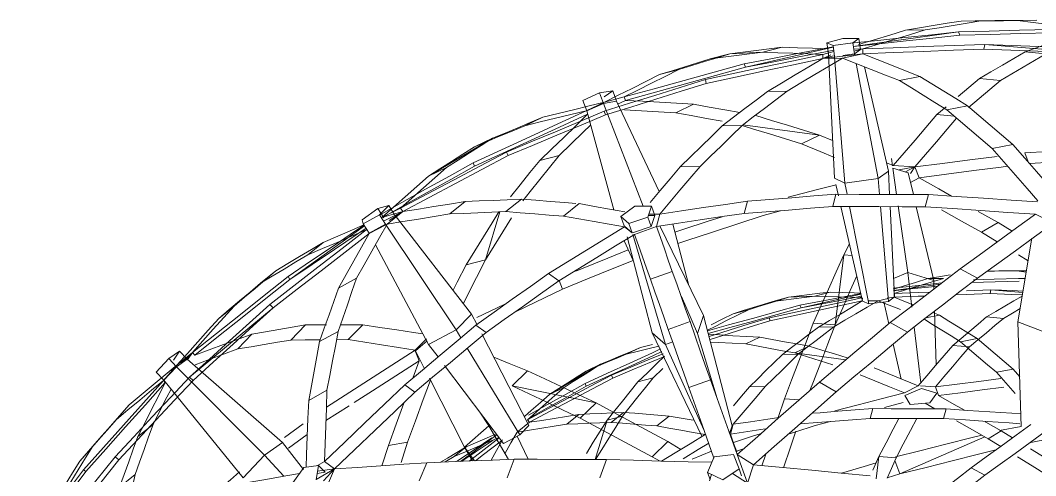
# Model space of a CAD drawing. Header units: inches. Extents: x -1427 to 2274, y -2183 to 260.
# Drawn here: x 787.28 to 794.35, y -425.62 to -422.45 of the extents above; entities that cross this region are included whole.
import ezdxf

# ---------------------------------------------------------------- set-up
doc = ezdxf.new("R2010")
doc.units = ezdxf.units.IN
doc.header["$MEASUREMENT"] = 0
doc.layers.add('G-IMPT', color=8, linetype='Continuous', lineweight=9)

# ---------------------------------------------------------------- blocks, each defined once
blk = doc.blocks.new('Family - ___-2596914-_A1004 - Light Fixture Schedule')
at = {"layer": 'G-IMPT'}
for p, q in [((-14.2573, -422.4496), (-14.1212, -422.4477)), ((-14.9005, -422.5151), (-15.0366, -422.5171)), ((-14.511, -422.4508), (-14.6489, -422.4527)), ((-15.5839, -422.6042), (-15.4729, -422.5736)), ((-15.3612, -422.5745), (-15.4729, -422.5736)), ((-15.4031, -422.6056), (-15.3612, -422.5745)), ((-14.6665, -422.5288), (-15.3997, -422.6303)), ((-15.3612, -422.5745), (-15.3507, -422.651)), ((-14.6665, -422.5288), (-14.6583, -422.5514)), ((-15.5391, -422.6357), (-16.1507, -422.7743)), ((-16.0301, -422.6702), (-15.8943, -422.6351)), ((-15.5733, -422.6808), (-15.5839, -422.6042)), ((-15.5407, -422.624), (-15.5839, -422.6042)), ((-15.5407, -422.624), (-15.4031, -422.6056)), ((-15.5302, -422.7005), (-15.5407, -422.624)), ((-15.3926, -422.6821), (-15.4031, -422.6056)), ((-15.3334, -422.6475), (-15.3972, -422.6484)), ((-15.3953, -422.6621), (-15.3334, -422.6475)), ((-15.3926, -422.6821), (-15.3507, -422.651)), ((-15.3337, -422.6809), (-15.3334, -422.6475)), ((-14.4916, -422.6483), (-14.4853, -422.6151)), ((-13.7396, -422.6791), (-14.4853, -422.6151)), ((-16.3969, -422.717), (-16.2599, -422.6809)), ((-16.0301, -422.6702), (-16.2599, -422.6809)), ((-15.3337, -422.6809), (-15.6126, -422.7136)), ((-15.6119, -422.6849), (-15.6126, -422.7136)), ((-15.6126, -422.7136), (-15.5558, -422.6878)), ((-15.6126, -422.7136), (-15.538, -422.6959)), ((-15.6126, -422.7136), (-15.4748, -422.7116)), ((-15.6119, -422.6849), (-15.535, -422.6655)), ((-15.5308, -423.5475), (-15.5733, -422.6808)), ((-15.4582, -423.5807), (-15.5299, -422.7039)), ((-15.4748, -422.7116), (-15.3337, -422.6809)), ((-15.4729, -422.6929), (-15.3926, -422.6821)), ((-14.2026, -422.667), (-14.0593, -422.6818)), ((-16.7478, -422.826), (-16.6133, -422.7903)), ((-16.1604, -422.7511), (-16.1507, -422.7743)), ((-15.3798, -422.749), (-15.2265, -423.5497)), ((-15.323, -422.7713), (-15.1559, -423.4974)), ((-16.429, -422.8604), (-16.4234, -422.8873)), ((-15.0776, -422.8677), (-14.9359, -422.8387)), ((-14.5212, -422.8537), (-14.3742, -422.8678)), ((-17.0737, -422.9379), (-17.1655, -422.9537)), ((-17.0737, -422.9379), (-17.1337, -422.9799)), ((-17.0471, -423.011), (-17.0737, -422.9379)), ((-15.9963, -422.9428), (-15.8613, -422.9408)), ((-17.1655, -422.9537), (-17.2823, -423.0055)), ((-17.2823, -423.0055), (-17.2558, -423.0786)), ((-17.139, -423.0268), (-17.1655, -422.9537)), ((-17.139, -423.0268), (-17.0471, -423.011)), ((-17.132, -423.0179), (-16.9952, -422.9816)), ((-16.7503, -423.6402), (-17.0471, -423.011)), ((-16.9853, -423.0052), (-17.0415, -423.0318)), ((-16.9952, -422.9816), (-16.9853, -423.0052)), ((-17.2587, -423.0777), (-17.132, -423.0179)), ((-17.139, -423.0268), (-17.2558, -423.0786)), ((-17.2558, -423.0786), (-17.0658, -423.7673)), ((-16.8621, -423.7417), (-17.139, -423.0268)), ((-17.1246, -423.1071), (-17.1331, -423.0809)), ((-16.5115, -423.0319), (-16.6362, -423.0909)), ((-14.8182, -423.1047), (-14.7529, -423.0495)), ((-14.7493, -423.0723), (-14.6039, -423.0438)), ((-17.6859, -423.1817), (-17.5611, -423.1228)), ((-14.8182, -423.1047), (-14.6984, -423.1155)), ((-16.3123, -423.1829), (-16.1745, -423.1809)), ((-16.1677, -423.1756), (-15.636, -423.2476)), ((-18.3567, -423.5332), (-17.9103, -423.2691)), ((-18.0372, -423.3293), (-17.9103, -423.2691)), ((-15.7599, -423.3078), (-15.636, -423.2476)), ((-15.636, -423.2476), (-15.5436, -423.2855)), ((-17.8028, -423.3903), (-17.8139, -423.3655)), ((-14.4332, -423.3403), (-14.2889, -423.3132)), ((-17.5829, -423.4242), (-17.4483, -423.3884)), ((-15.1268, -423.4612), (-15.1335, -423.4096)), ((-14.2067, -423.3708), (-14.1825, -423.4343)), ((-18.3567, -423.5332), (-18.2313, -423.473)), ((-18.0361, -423.4629), (-18.0461, -423.4395)), ((-16.6042, -423.4681), (-16.4666, -423.466)), ((-15.2265, -423.5497), (-15.1559, -423.4974)), ((-15.1694, -423.4391), (-15.1217, -423.4586)), ((-15.148, -423.6606), (-15.1559, -423.4974)), ((-15.0987, -423.6608), (-15.1246, -423.4778)), ((-15.1246, -423.4778), (-15.017, -423.5098)), ((-15.1217, -423.4586), (-14.9712, -423.4691)), ((-15.0809, -423.49), (-14.9712, -423.4691)), ((-15.0364, -423.5032), (-14.9712, -423.4691)), ((-14.9712, -423.4691), (-15.0007, -423.5144)), ((-14.9712, -423.4691), (-14.9425, -423.5447)), ((-15.4582, -423.5807), (-15.5308, -423.5475)), ((-15.4582, -423.5807), (-15.2265, -423.5497)), ((-15.2173, -423.6603), (-15.2265, -423.5497)), ((-14.9813, -423.6612), (-15.017, -423.5098)), ((-15.0012, -423.5768), (-14.9425, -423.5447)), ((-15.5028, -423.6704), (-15.5208, -423.5912)), ((-15.4427, -423.6595), (-15.4582, -423.5807)), ((-18.2076, -423.796), (-18.1019, -423.7103)), ((-17.8184, -423.7799), (-17.7105, -423.6925)), ((-16.16, -423.7923), (-16.1372, -423.7066)), ((-15.5434, -423.7451), (-15.5206, -423.6593)), ((-14.8769, -423.6615), (-14.8993, -423.7456)), ((-18.7086, -423.7588), (-18.8185, -423.8367)), ((-18.634, -423.7379), (-18.7086, -423.7588)), ((-18.667, -423.824), (-18.7086, -423.7588)), ((-18.634, -423.7379), (-18.6979, -423.8029)), ((-18.6822, -423.82), (-18.5529, -423.757)), ((-18.536, -423.7793), (-18.6822, -423.82)), ((-18.6699, -423.8467), (-18.536, -423.7793)), ((-18.644, -423.8668), (-18.536, -423.7793)), ((-18.5925, -423.8031), (-18.634, -423.7379)), ((-18.6302, -423.8411), (-18.536, -423.7793)), ((-18.536, -423.7793), (-18.5529, -423.757)), ((-17.8601, -423.7816), (-17.9606, -424.115)), ((-17.4161, -423.8118), (-17.3083, -423.7245)), ((-16.9208, -423.7409), (-17.0177, -423.8148)), ((-16.8052, -423.7425), (-16.9208, -423.7409)), ((-16.8307, -423.8175), (-16.8052, -423.7425)), ((-16.7813, -423.8076), (-16.8052, -423.7425)), ((-15.9071, -423.7755), (-16.0274, -423.8066)), ((-15.3358, -424.4034), (-15.4857, -423.7451)), ((-15.2927, -424.4231), (-15.4258, -423.7452)), ((-15.1551, -424.4048), (-15.2102, -423.7454)), ((-15.1132, -424.3736), (-15.1438, -423.7454)), ((-15.0214, -424.2049), (-15.0873, -423.7404)), ((-14.8401, -424.2588), (-14.9613, -423.7456)), ((-14.5297, -423.778), (-14.3921, -423.8557)), ((-18.8185, -423.8367), (-18.8119, -423.864)), ((-18.6979, -423.8029), (-18.8119, -423.864)), ((-18.6563, -423.8681), (-18.6979, -423.8029)), ((-18.0564, -424.4936), (-18.5899, -423.8064)), ((-16.962, -423.8621), (-17.0177, -423.8148)), ((-17.0177, -423.8148), (-16.9937, -423.8798)), ((-16.8307, -423.8175), (-16.962, -423.8621)), ((-16.8068, -423.8825), (-16.8307, -423.8175)), ((-16.7813, -423.8076), (-16.8271, -423.8069)), ((-16.8242, -423.7983), (-16.7471, -423.7971)), ((-16.8068, -423.8825), (-16.7813, -423.8076)), ((-16.7699, -423.8831), (-16.7471, -423.7971)), ((-14.3921, -423.8557), (-14.5072, -423.9234)), ((-14.3921, -423.8557), (-14.294, -423.9159)), ((-14.1319, -423.7983), (-14.0113, -423.8584)), ((-18.8031, -423.8778), (-19.3228, -424.2534)), ((-18.8119, -423.864), (-18.7703, -423.9291)), ((-18.7709, -423.9334), (-18.6537, -423.8719)), ((-18.6563, -423.8681), (-18.7703, -423.9291)), ((-18.1639, -424.603), (-18.6563, -423.8681)), ((-16.9932, -423.8867), (-16.9381, -423.9267)), ((-16.9381, -423.9272), (-16.993, -423.8804)), ((-16.9381, -423.9272), (-16.962, -423.8621)), ((-16.9376, -423.927), (-16.8068, -423.8825)), ((-16.922, -423.9384), (-16.7699, -423.8831)), ((-16.7462, -423.8796), (-16.442, -424.503)), ((-16.5438, -424.2943), (-16.6566, -423.8662)), ((-14.3976, -423.9911), (-14.5072, -423.9234)), ((-19.1968, -424.0808), (-19.0901, -423.9945)), ((-16.9299, -424.125), (-16.9947, -423.9828)), ((-16.974, -423.9554), (-16.7997, -424.6246)), ((-16.706, -424.7043), (-16.9342, -423.9401)), ((-14.1573, -423.9646), (-14.2541, -424.5478)), ((-18.7261, -424.012), (-18.3559, -424.7058)), ((-15.4666, -424.0809), (-15.4267, -424.0042)), ((-18.0953, -424.1494), (-17.9606, -424.115)), ((-15.4666, -424.0809), (-15.5256, -424.5682)), ((-15.4666, -424.0809), (-15.4083, -424.085)), ((-14.1836, -424.1234), (-14.2508, -424.0818)), ((-19.5267, -424.2787), (-19.4185, -424.1912)), ((-17.4503, -424.2616), (-17.5213, -424.2101)), ((-16.8117, -424.251), (-16.6601, -424.1959)), ((-15.1194, -424.2463), (-15.0214, -424.2049)), ((-14.9928, -424.4461), (-15.0214, -424.2049)), ((-14.8401, -424.2588), (-15.0214, -424.2049)), ((-14.656, -424.1785), (-14.5362, -424.2431)), ((-14.2625, -424.1927), (-14.195, -424.1918)), ((-14.1965, -424.2012), (-14.2625, -424.1927)), ((-19.3336, -424.2315), (-19.3228, -424.2534)), ((-18.9839, -424.3126), (-18.8574, -424.2442)), ((-17.4463, -424.2591), (-17.4235, -424.3191)), ((-14.7935, -424.2841), (-15.1193, -424.3292)), ((-14.7725, -424.2447), (-14.8804, -424.2462)), ((-14.8385, -424.3186), (-14.8401, -424.2588)), ((-15.3467, -424.3557), (-15.7637, -424.4502)), ((-15.6681, -424.3676), (-15.5605, -424.3398)), ((-15.116, -424.3761), (-15.1158, -424.3496)), ((-14.4433, -424.3239), (-14.6114, -424.3304)), ((-14.4483, -424.3503), (-14.4433, -424.3239)), ((-14.2201, -424.3431), (-14.4433, -424.3239)), ((-19.4383, -424.4492), (-19.4622, -424.4271)), ((-18.0193, -424.5173), (-17.8301, -424.4264)), ((-16.4849, -424.6291), (-16.5963, -424.3708)), ((-15.9589, -424.4047), (-15.8503, -424.3761)), ((-15.6681, -424.3676), (-15.8503, -424.3761)), ((-15.3365, -424.3793), (-15.3371, -424.402)), ((-15.3358, -424.4034), (-15.2927, -424.4231)), ((-15.2986, -424.4015), (-15.2278, -424.4005)), ((-15.1551, -424.4048), (-15.2927, -424.4231)), ((-15.2278, -424.4005), (-15.1567, -424.385)), ((-15.1537, -424.5614), (-15.188, -424.4092)), ((-15.116, -424.3761), (-15.1636, -424.3817)), ((-15.1132, -424.3736), (-15.1551, -424.4048)), ((-19.4383, -424.4492), (-20.021, -424.933)), ((-19.8171, -424.5237), (-19.7103, -424.4375)), ((-18.0564, -424.4936), (-18.1639, -424.603)), ((-18.0176, -424.5689), (-18.0564, -424.4936)), ((-16.2371, -424.4912), (-16.1305, -424.4629)), ((-15.7714, -424.4318), (-15.7637, -424.4502)), ((-14.8006, -424.5012), (-14.8465, -424.483)), ((-14.8236, -424.8477), (-14.8341, -424.4734)), ((-18.9154, -424.6713), (-18.8134, -424.5677)), ((-16.6884, -424.6008), (-16.5365, -424.5456)), ((-16.4849, -424.6291), (-16.442, -424.503)), ((-16.2423, -425.2709), (-16.442, -424.503)), ((-15.9843, -424.5184), (-15.9799, -424.5397)), ((-15.679, -424.5575), (-15.5256, -424.5682)), ((-15.1425, -424.552), (-15.0228, -424.6193)), ((-14.8951, -424.5206), (-14.8006, -424.5012)), ((-14.4718, -424.5131), (-14.3553, -424.5243)), ((-14.2541, -424.5478), (-14.0544, -424.6234)), ((-14.2307, -425.2758), (-14.2541, -424.5478)), ((-19.6851, -424.7362), (-19.5861, -424.6329)), ((-19.3142, -424.6741), (-19.2119, -424.569)), ((-19.1147, -424.6851), (-18.9857, -424.6139)), ((-18.3559, -424.7058), (-18.1639, -424.603)), ((-18.1307, -424.6578), (-18.1639, -424.603)), ((-17.9562, -424.6224), (-18.0273, -424.5708)), ((-17.6573, -425.2691), (-17.986, -424.6304)), ((-16.7997, -424.6246), (-16.706, -424.7043)), ((-16.4548, -425.3432), (-16.7997, -424.6246)), ((-16.3481, -425.0807), (-16.4849, -424.6291)), ((-15.6413, -424.5837), (-15.5343, -424.5821)), ((-14.9304, -424.9723), (-14.9765, -424.5835)), ((-18.9154, -424.6713), (-18.9967, -424.6718)), ((-18.4506, -424.7445), (-18.3701, -424.666)), ((-18.3654, -424.6793), (-18.447, -424.7494)), ((-18.2906, -424.7922), (-18.3559, -424.7058)), ((-16.8819, -424.7264), (-16.7969, -424.7056)), ((-16.6572, -424.6877), (-16.706, -424.7043)), ((-16.4398, -425.2996), (-16.706, -424.7043)), ((-16.0498, -424.6544), (-16.1486, -424.7012)), ((-15.0666, -424.9476), (-15.1219, -424.7022)), ((-14.6527, -424.6864), (-14.5374, -424.6638)), ((-20.0903, -424.7516), (-20.1646, -424.8034)), ((-20.0903, -424.7516), (-20.1329, -424.8132)), ((-20.1073, -424.8478), (-19.9992, -424.7604)), ((-20.0365, -424.8082), (-20.0903, -424.7516)), ((-20.0804, -424.8384), (-19.9992, -424.7604)), ((-20.05, -424.8165), (-19.9992, -424.7604)), ((-19.9992, -424.7604), (-20.0336, -424.8118)), ((-19.9992, -424.7604), (-19.9835, -424.7789)), ((-18.422, -424.8201), (-18.4487, -424.7494)), ((-18.447, -424.7494), (-18.3837, -424.8742)), ((-17.7211, -425.334), (-18.0869, -424.7301)), ((-16.9809, -424.7732), (-16.8819, -424.7264)), ((-15.8918, -424.7741), (-15.7826, -424.7725)), ((-15.7069, -424.7165), (-15.8071, -424.7643)), ((-15.8071, -424.7643), (-15.4516, -424.8124)), ((-14.7073, -424.7121), (-14.5917, -424.7225)), ((-20.1646, -424.8034), (-20.2531, -424.8969)), ((-20.2018, -424.955), (-20.1073, -424.8478)), ((-20.1108, -424.8599), (-20.1646, -424.8034)), ((-20.1108, -424.8599), (-20.0365, -424.8082)), ((-19.3732, -425.3886), (-20.0365, -424.8082)), ((-18.4649, -424.9387), (-18.422, -424.8201)), ((-17.8351, -425.3951), (-18.2464, -424.8507)), ((-17.5127, -425.0518), (-17.1588, -424.8425)), ((-17.2594, -424.8902), (-17.1588, -424.8425)), ((-20.2531, -424.8969), (-20.1993, -424.9535)), ((-20.1108, -424.8599), (-20.1993, -424.9535)), ((-19.4983, -425.4757), (-20.1108, -424.8599)), ((-17.6671, -424.8875), (-17.7748, -424.9929)), ((-17.0736, -424.9386), (-17.0823, -424.9188)), ((-16.7259, -424.873), (-16.7925, -424.937)), ((-14.402, -424.8989), (-14.2876, -424.8774)), ((-14.2418, -424.9295), (-14.2876, -424.8774)), ((-20.2018, -424.955), (-20.1816, -424.9356)), ((-20.1893, -424.97), (-20.2018, -424.955)), ((-20.1993, -424.9535), (-19.6474, -425.6332)), ((-19.9956, -424.955), (-20.021, -424.933)), ((-18.4527, -425.0375), (-18.5224, -424.987)), ((-18.3504, -424.9397), (-18.1071, -425.4193)), ((-17.2585, -424.9961), (-17.2664, -424.9776)), ((-16.8992, -424.9654), (-16.7925, -424.937)), ((-16.3948, -424.9507), (-16.5436, -425.0048)), ((-15.5197, -425.035), (-15.6355, -424.9674)), ((-19.0636, -425.0243), (-19.1908, -425.0958)), ((-17.1906, -425.1113), (-17.7748, -424.9929)), ((-17.5127, -425.0518), (-17.4133, -425.0041)), ((-16.1233, -425.0002), (-16.0142, -424.9986)), ((-15.0446, -425.0422), (-14.9479, -424.9927)), ((-15.0411, -425.0606), (-14.9257, -425.0119)), ((-15.0047, -425.1228), (-15.0411, -425.0606)), ((-14.933, -424.9937), (-14.8286, -425.001)), ((-14.9257, -425.0119), (-14.8181, -425.0439)), ((-14.8669, -425.1124), (-14.8181, -425.0439)), ((-14.8286, -425.001), (-14.8058, -425.0609)), ((-20.7842, -425.5176), (-20.4401, -425.1249)), ((-20.531, -425.2289), (-20.4401, -425.1249)), ((-18.9089, -425.1315), (-19.0712, -425.2353)), ((-17.1906, -425.1113), (-17.3003, -425.2181)), ((-15.9236, -425.2146), (-15.8795, -425.0841)), ((-15.8795, -425.0841), (-15.7716, -425.0916)), ((-15.0517, -425.1099), (-15.1829, -425.1438)), ((-15.0047, -425.1228), (-14.8669, -425.1124)), ((-14.8312, -425.1533), (-14.8997, -425.1149)), ((-17.936, -425.2723), (-17.9999, -425.177)), ((-17.3945, -425.2602), (-17.3107, -425.1923)), ((-17.114, -425.2323), (-17.0057, -425.2038)), ((-17.0859, -425.2475), (-17.0004, -425.1782)), ((-16.7669, -425.2727), (-16.6815, -425.2035)), ((-15.2822, -425.2198), (-15.2642, -425.1518)), ((-14.7538, -425.1536), (-14.7715, -425.2203)), ((-20.3803, -425.3468), (-20.2742, -425.2613)), ((-19.3592, -425.3533), (-19.2293, -425.2574)), ((-18.1071, -425.4193), (-17.936, -425.2723)), ((-17.8011, -425.5054), (-17.936, -425.2723)), ((-17.7397, -425.3157), (-17.6548, -425.2469)), ((-17.7211, -425.334), (-17.6573, -425.2691)), ((-17.6548, -425.2469), (-17.6682, -425.2293)), ((-17.114, -425.2323), (-17.1967, -425.5064)), ((-16.2423, -425.2709), (-16.2606, -425.3245)), ((-16.2546, -425.3292), (-16.2366, -425.2611)), ((-15.5592, -425.241), (-15.666, -425.2686)), ((-14.3823, -425.3047), (-14.2307, -425.2753)), ((-19.201, -425.3316), (-19.3307, -425.4279)), ((-17.8805, -425.3351), (-18.135, -425.5191)), ((-17.8351, -425.3951), (-17.7211, -425.334)), ((-17.6625, -425.5042), (-17.7401, -425.3442)), ((-14.3695, -425.3075), (-14.4607, -425.3612)), ((-14.3695, -425.3075), (-14.2916, -425.3553)), ((-20.7842, -425.5176), (-20.6928, -425.4122)), ((-19.3732, -425.3886), (-19.4983, -425.4757)), ((-19.2259, -425.5748), (-19.3732, -425.3886)), ((-18.6808, -425.5492), (-18.6348, -425.4078)), ((-18.6348, -425.4078), (-18.5019, -425.3848)), ((-18.5019, -425.3848), (-18.5475, -425.5268)), ((-16.7996, -425.4863), (-16.6915, -425.3811)), ((-16.6915, -425.3811), (-16.6002, -425.4353)), ((-14.4849, -425.3476), (-15.0756, -425.6069)), ((-14.3738, -425.4149), (-14.4607, -425.3612)), ((-14.034, -425.3629), (-14.1649, -425.3885)), ((-20.5119, -425.5079), (-20.5374, -425.4864)), ((-19.6474, -425.6332), (-19.4983, -425.4757)), ((-19.364, -425.6232), (-19.4983, -425.4757)), ((-18.2411, -425.5234), (-18.1788, -425.486)), ((-18.1788, -425.486), (-18.0941, -425.4176)), ((-18.0495, -425.5156), (-18.1071, -425.4193)), ((-18.0362, -425.515), (-18.1071, -425.4193)), ((-16.7495, -425.5162), (-16.7996, -425.4863)), ((-16.5222, -425.5041), (-16.3872, -425.4489)), ((-16.2327, -425.4721), (-16.3677, -425.4884)), ((-16.1953, -425.5708), (-16.2327, -425.4721)), ((-16.1637, -425.4319), (-16.2129, -425.448)), ((-16.137, -425.6698), (-16.208, -425.4708)), ((-16.0947, -425.5436), (-16.208, -425.4708)), ((-16.0365, -425.549), (-16.0091, -425.4679)), ((-15.2634, -425.5805), (-15.2213, -425.486)), ((-15.2213, -425.486), (-15.2401, -425.6412)), ((-15.2213, -425.486), (-15.1016, -425.4946)), ((-19.1226, -425.5472), (-19.2237, -425.561)), ((-19.1226, -425.5472), (-19.1385, -425.6471)), ((-19.1286, -425.548), (-19.0814, -425.5202)), ((-19.0766, -425.595), (-19.1226, -425.5472)), ((-19.0102, -425.5717), (-19.0814, -425.5202)), ((-18.4207, -425.6554), (-18.3692, -425.5286)), ((-17.8099, -425.6327), (-17.7601, -425.5038)), ((-17.1653, -425.6335), (-17.1187, -425.5068)), ((-16.3677, -425.4884), (-16.4138, -425.5972)), ((-16.137, -425.6698), (-16.0947, -425.5436)), ((-15.1102, -425.5141), (-15.0756, -425.6069)), ((-20.7587, -425.5785), (-20.7422, -425.5886)), ((-20.5074, -425.6987), (-20.3992, -425.6115)), ((-19.2237, -425.561), (-19.3022, -425.6694)), ((-19.1385, -425.6463), (-19.0102, -425.5717)), ((-19.0766, -425.595), (-19.1314, -425.6024)), ((-19.0102, -425.5717), (-19.1288, -425.5864)), ((-19.0867, -425.6536), (-19.0102, -425.5717)), ((-19.0676, -425.701), (-19.0102, -425.5717)), ((-16.3072, -425.6482), (-16.4138, -425.5972)), ((-16.4138, -425.5972), (-16.3956, -425.645)), ((-16.4014, -425.6552), (-16.3869, -425.61)), ((-16.1953, -425.5708), (-16.3072, -425.6482)), ((-16.137, -425.6698), (-16.2413, -425.6026)), ((-16.1771, -425.6186), (-16.1953, -425.5708)), ((-16.1771, -425.6186), (-16.1952, -425.5708)), ((-15.0756, -425.6069), (-15.163, -425.6338)), ((-14.5801, -425.6892), (-14.4837, -425.6146)), ((-14.5786, -425.5635), (-14.4837, -425.6146))]:
    blk.add_line(p, q, dxfattribs=at)
at = {"layer": 'G-IMPT', "flags": 128}
for points in [[(-14.511, -422.4508), (-14.4136, -422.45), (-14.3161, -422.4493), (-14.2186, -422.4485), (-14.1212, -422.4477)], [(-15.0366, -422.5171), (-15.1453, -422.5502), (-15.254, -422.5833), (-15.3627, -422.6164)], [(-15.3334, -422.6475), (-15.2252, -422.6144), (-15.117, -422.5813), (-15.0087, -422.5482), (-14.9005, -422.5151)], [(-14.6489, -422.4527), (-14.7458, -422.4688), (-14.8428, -422.4849), (-14.9397, -422.501), (-15.0366, -422.5171)], [(-14.9005, -422.5151), (-14.8031, -422.4991), (-14.7058, -422.483), (-14.6084, -422.4669), (-14.511, -422.4508)], [(-14.6665, -422.5288), (-14.4542, -422.5231), (-14.242, -422.5174), (-14.0297, -422.5117), (-13.8174, -422.506)], [(-14.2573, -422.4496), (-14.3552, -422.4504), (-14.4531, -422.4512), (-14.551, -422.452), (-14.6489, -422.4527)], [(-13.8174, -422.506), (-13.9274, -422.4919), (-14.0373, -422.4778), (-14.1473, -422.4637), (-14.2573, -422.4496)], [(-15.4165, -422.6079), (-15.229, -422.5881), (-15.0415, -422.5684), (-14.854, -422.5486), (-14.6665, -422.5288)], [(-14.6583, -422.5514), (-14.8455, -422.5714), (-15.0327, -422.5914), (-15.2198, -422.6113), (-15.3997, -422.6305)], [(-13.8151, -422.5291), (-14.0259, -422.5346), (-14.2367, -422.5402), (-14.4475, -422.5458), (-14.6583, -422.5514)], [(-14.2026, -422.667), (-14.1057, -422.6325), (-14.0088, -422.598), (-13.912, -422.5635), (-13.8151, -422.5291)], [(-15.8943, -422.6351), (-15.9857, -422.6466), (-16.0771, -422.658), (-16.1685, -422.6694), (-16.2599, -422.6809)], [(-16.1604, -422.7511), (-15.9744, -422.7153), (-15.7885, -422.6795), (-15.6025, -422.6437), (-15.5397, -422.6316)], [(-15.5363, -422.6562), (-15.5929, -422.6671), (-15.7788, -422.7028), (-15.9648, -422.7386), (-16.1507, -422.7743)], [(-15.5771, -422.6459), (-15.6828, -422.6423), (-15.7886, -422.6387), (-15.8943, -422.6351)], [(-15.3337, -422.6809), (-15.1232, -422.6728), (-14.9127, -422.6646), (-14.7021, -422.6565), (-14.4916, -422.6483)], [(-14.4853, -422.6151), (-14.6973, -422.6232), (-14.9094, -422.6313), (-15.1214, -422.6394), (-15.3334, -422.6475)], [(-14.4916, -422.6483), (-14.3036, -422.656), (-14.1156, -422.6637), (-13.9276, -422.6714), (-13.7396, -422.6791)], [(-13.7321, -422.6449), (-13.9204, -422.6374), (-14.1087, -422.63), (-14.297, -422.6225), (-14.4853, -422.6151)], [(-16.7478, -422.826), (-16.6601, -422.7987), (-16.5724, -422.7715), (-16.4846, -422.7442), (-16.3969, -422.717)], [(-16.2599, -422.6809), (-16.3482, -422.7082), (-16.4366, -422.7356), (-16.5249, -422.763), (-16.6133, -422.7903)], [(-15.6119, -422.6849), (-15.8162, -422.7288), (-16.0204, -422.7726), (-16.2247, -422.8165), (-16.429, -422.8604)], [(-16.4234, -422.8873), (-16.2207, -422.8439), (-16.018, -422.8004), (-15.8153, -422.757), (-15.6126, -422.7136)], [(-16.3969, -422.717), (-16.3052, -422.7053), (-16.2135, -422.6936), (-16.1218, -422.6819), (-16.0301, -422.6702)], [(-16.0301, -422.6702), (-15.9256, -422.6739), (-15.821, -422.6775), (-15.7165, -422.6812), (-15.6119, -422.6849)], [(-15.6126, -422.7136), (-15.7085, -422.7709), (-15.8044, -422.8282), (-15.9003, -422.8855), (-15.9963, -422.9428)], [(-15.8613, -422.9408), (-15.7647, -422.8835), (-15.668, -422.8262), (-15.5714, -422.7689), (-15.4748, -422.7116)], [(-15.4748, -422.7116), (-15.3755, -422.7507), (-15.2762, -422.7897), (-15.1769, -422.8287), (-15.0776, -422.8677)], [(-14.9359, -422.8387), (-15.0354, -422.7993), (-15.1348, -422.7598), (-15.2343, -422.7204), (-15.3337, -422.6809)], [(-14.5212, -422.8537), (-14.4415, -422.807), (-14.3619, -422.7604), (-14.2822, -422.7137), (-14.2026, -422.667)], [(-14.0593, -422.6818), (-14.138, -422.7283), (-14.2167, -422.7748), (-14.2955, -422.8213), (-14.3742, -422.8678)], [(-16.9952, -422.9816), (-16.7865, -422.924), (-16.5778, -422.8663), (-16.3691, -422.8087), (-16.1604, -422.7511)], [(-16.6133, -422.7903), (-16.7088, -422.8381), (-16.8042, -422.886), (-16.8997, -422.9338), (-16.9952, -422.9816)], [(-16.1507, -422.7743), (-16.3593, -422.832), (-16.568, -422.8897), (-16.7767, -422.9475), (-16.9853, -423.0052)], [(-16.429, -422.8604), (-16.605, -422.9155), (-16.781, -422.9706), (-16.957, -423.0257), (-17.1331, -423.0809)], [(-17.132, -423.0179), (-17.0359, -422.9699), (-16.9399, -422.9219), (-16.8439, -422.874), (-16.7478, -422.826)], [(-15.0776, -422.8677), (-14.9956, -422.9189), (-14.9135, -422.97), (-14.8314, -423.0211), (-14.7493, -423.0723)], [(-14.6039, -423.0438), (-14.6869, -422.9925), (-14.7699, -422.9413), (-14.8529, -422.89), (-14.9359, -422.8387)], [(-14.6697, -422.9792), (-14.5954, -422.9165), (-14.5212, -422.8537)], [(-14.3742, -422.8678), (-14.4488, -422.9303), (-14.5233, -422.9928), (-14.5979, -423.0553)], [(-17.1246, -423.1071), (-16.9493, -423.0522), (-16.774, -422.9972), (-16.5987, -422.9422), (-16.4234, -422.8873)], [(-15.9963, -422.9428), (-16.0753, -423.0028), (-16.1543, -423.0628), (-16.2333, -423.1229), (-16.3123, -423.1829)], [(-16.1745, -423.1809), (-16.0962, -423.1208), (-16.0179, -423.0608), (-15.9396, -423.0008), (-15.8613, -422.9408)], [(-16.9853, -423.0052), (-16.8669, -423.0118), (-16.7484, -423.0185), (-16.6299, -423.0252), (-16.5115, -423.0319)], [(-18.0461, -423.4395), (-17.8492, -423.3491), (-17.6524, -423.2586), (-17.4556, -423.1682), (-17.2587, -423.0777)], [(-17.1331, -423.0809), (-17.3033, -423.152), (-17.4735, -423.2232), (-17.6437, -423.2943), (-17.8139, -423.3655)], [(-17.2587, -423.0777), (-17.3655, -423.1037), (-17.4723, -423.1297), (-17.5791, -423.1557), (-17.6859, -423.1817)], [(-17.5611, -423.1228), (-17.4538, -423.0965), (-17.3465, -423.0703), (-17.2392, -423.0441), (-17.132, -423.0179)], [(-16.6362, -423.0909), (-16.7551, -423.0845), (-16.8741, -423.078), (-16.993, -423.0716)], [(-16.5115, -423.0319), (-16.4034, -423.0515), (-16.2952, -423.0711), (-16.1902, -423.0901)], [(-14.7493, -423.0723), (-14.6703, -423.1393), (-14.5912, -423.2063), (-14.5122, -423.2733), (-14.4332, -423.3403)], [(-14.2889, -423.3132), (-14.3676, -423.2459), (-14.4464, -423.1785), (-14.5251, -423.1112), (-14.6039, -423.0438)], [(-17.2494, -423.1018), (-17.4455, -423.1918), (-17.6424, -423.2822), (-17.8392, -423.3725), (-18.0361, -423.4629)], [(-17.9103, -423.2691), (-17.823, -423.2325), (-17.7357, -423.1959), (-17.6484, -423.1594), (-17.5611, -423.1228)], [(-17.8028, -423.3903), (-17.6333, -423.3195), (-17.4637, -423.2487), (-17.2942, -423.1779), (-17.1246, -423.1071)], [(-17.5829, -423.4242), (-17.4993, -423.3435), (-17.4157, -423.2628), (-17.3322, -423.1821), (-17.2493, -423.1021)], [(-16.3131, -423.1506), (-16.4208, -423.1307), (-16.5285, -423.1108), (-16.6362, -423.0909)], [(-16.079, -423.1102), (-15.9682, -423.1446), (-15.8575, -423.1789), (-15.7467, -423.2133), (-15.636, -423.2476)], [(-15.1217, -423.4586), (-15.0458, -423.3701), (-14.97, -423.2817), (-14.8941, -423.1932), (-14.8182, -423.1047)], [(-14.6822, -423.1292), (-14.7472, -423.2056), (-14.8218, -423.2935), (-14.8965, -423.3813), (-14.9712, -423.4691)], [(-17.6859, -423.1817), (-17.7737, -423.2186), (-17.8616, -423.2555), (-17.9494, -423.2924), (-18.0372, -423.3293)], [(-17.2286, -423.1772), (-17.2802, -423.2268), (-17.3643, -423.3076), (-17.4483, -423.3884)], [(-16.3123, -423.1829), (-16.3853, -423.2542), (-16.4583, -423.3255), (-16.5312, -423.3968), (-16.6042, -423.4681)], [(-16.4666, -423.466), (-16.3936, -423.3947), (-16.3206, -423.3234), (-16.2476, -423.2521), (-16.1745, -423.1809)], [(-15.7599, -423.3078), (-15.8713, -423.2735), (-15.9827, -423.2391), (-16.094, -423.2048), (-16.1745, -423.18)], [(-18.2313, -423.473), (-18.1511, -423.422), (-18.0708, -423.3711), (-17.9906, -423.3201), (-17.9103, -423.2691)], [(-17.8139, -423.3655), (-17.9986, -423.4633), (-18.1834, -423.5612), (-18.3681, -423.6591), (-18.5529, -423.757)], [(-18.0372, -423.3293), (-18.1171, -423.3803), (-18.1969, -423.4312), (-18.2768, -423.4822), (-18.3567, -423.5332)], [(-15.5307, -423.4025), (-15.6309, -423.3611), (-15.7599, -423.3078)], [(-14.4332, -423.3403), (-14.3521, -423.4334), (-14.2711, -423.5264), (-14.1901, -423.6194), (-14.1149, -423.7057)], [(-14.0447, -423.5912), (-14.1244, -423.5005), (-14.2066, -423.4069), (-14.2889, -423.3132)], [(-14.2067, -423.3708), (-14.0457, -423.3607), (-13.8943, -423.3512)], [(-18.536, -423.7793), (-18.3527, -423.682), (-18.1694, -423.5848), (-17.9861, -423.4876), (-17.8028, -423.3903)], [(-17.7861, -423.6767), (-17.7184, -423.5925), (-17.6506, -423.5083), (-17.5829, -423.4242)], [(-17.4483, -423.3884), (-17.5156, -423.4725), (-17.5828, -423.5566), (-17.65, -423.6408), (-17.7004, -423.7038)], [(-14.9712, -423.4691), (-14.7801, -423.4445), (-14.5889, -423.42), (-14.3978, -423.3954)], [(-13.9027, -423.4281), (-14.0174, -423.435), (-14.1736, -423.4444)], [(-18.6979, -423.8035), (-18.5425, -423.7167), (-18.377, -423.6243), (-18.2115, -423.5319), (-18.0461, -423.4395)], [(-18.0361, -423.4629), (-18.2015, -423.5553), (-18.3669, -423.6477), (-18.5323, -423.7401), (-18.6686, -423.8162)], [(-18.5529, -423.757), (-18.4725, -423.686), (-18.3921, -423.615), (-18.3117, -423.544), (-18.2313, -423.473)], [(-16.6042, -423.4681), (-16.6744, -423.5508), (-16.7447, -423.6336), (-16.8149, -423.7164)], [(-16.7471, -423.7971), (-16.677, -423.7143), (-16.6069, -423.6316), (-16.5368, -423.5488), (-16.4666, -423.466)], [(-14.3255, -423.4639), (-14.3695, -423.4697), (-14.5605, -423.4947), (-14.7515, -423.5197), (-14.9425, -423.5447)], [(-18.3567, -423.5332), (-18.4381, -423.6049), (-18.5194, -423.6766), (-18.6008, -423.7483), (-18.6822, -423.82)], [(-14.9425, -423.5447), (-14.8049, -423.6224), (-14.717, -423.6721)], [(-15.8527, -423.6793), (-15.6497, -423.6265), (-15.5185, -423.5925)], [(-18.1019, -423.7103), (-18.2104, -423.7276), (-18.3189, -423.7448), (-18.4274, -423.762), (-18.536, -423.7793)], [(-17.7105, -423.6925), (-17.8084, -423.697), (-17.9062, -423.7014), (-18.0041, -423.7059), (-18.1019, -423.7103)], [(-17.3319, -423.7227), (-17.4089, -423.7165), (-17.5094, -423.7085), (-17.61, -423.7005), (-17.7105, -423.6925)], [(-16.1372, -423.7066), (-16.2897, -423.7292), (-16.4422, -423.7518), (-16.5947, -423.7745), (-16.7471, -423.7971)], [(-15.5206, -423.6593), (-15.6748, -423.6711), (-15.8289, -423.6829), (-15.9831, -423.6948), (-16.1372, -423.7066)], [(-14.8769, -423.6615), (-15.0378, -423.661), (-15.1988, -423.6604), (-15.3597, -423.6598), (-15.5206, -423.6593)], [(-14.1176, -423.7119), (-14.301, -423.6997), (-14.493, -423.687), (-14.685, -423.6743), (-14.8769, -423.6615)], [(-18.2076, -423.796), (-18.1103, -423.792), (-18.013, -423.7879), (-17.9157, -423.7839), (-17.8184, -423.7799)], [(-18.0953, -424.1494), (-18.035, -424.0523), (-17.9746, -423.9551), (-17.9142, -423.858), (-17.867, -423.7819)], [(-17.8184, -423.7799), (-17.7178, -423.7879), (-17.6173, -423.7959), (-17.5167, -423.8038), (-17.4161, -423.8118)], [(-16.9909, -423.7805), (-17.0967, -423.7619), (-17.2025, -423.7432), (-17.3083, -423.7245)], [(-16.16, -423.7923), (-16.0058, -423.7805), (-15.8517, -423.7687), (-15.6975, -423.7569), (-15.5434, -423.7451)], [(-15.5434, -423.7451), (-15.3824, -423.7452), (-15.2213, -423.7454), (-15.0603, -423.7455), (-14.8993, -423.7456)], [(-14.8993, -423.7456), (-14.7074, -423.7588), (-14.5156, -423.772), (-14.3237, -423.7852), (-14.1319, -423.7983)], [(-14.5072, -423.9234), (-14.6464, -423.8453), (-14.7855, -423.7672)], [(-18.644, -423.8668), (-18.5349, -423.8491), (-18.4258, -423.8314), (-18.3167, -423.8137), (-18.2076, -423.796)], [(-17.7781, -423.8224), (-17.8389, -423.9199), (-17.8998, -424.0174), (-17.9606, -424.115)], [(-17.4161, -423.8118), (-17.3103, -423.8305), (-17.2046, -423.8492), (-17.0989, -423.868), (-16.9932, -423.8867)], [(-16.7699, -423.8831), (-16.6174, -423.8604), (-16.4649, -423.8377), (-16.3124, -423.815), (-16.16, -423.7923)], [(-16.6416, -423.9232), (-16.5861, -423.9051), (-16.4093, -423.8474), (-16.3124, -423.8158)], [(-16.0274, -423.8066), (-16.2041, -423.8646), (-16.3808, -423.9226), (-16.5575, -423.9805), (-16.621, -424.0013)], [(-14.1319, -423.7983), (-14.2629, -423.8934), (-14.3939, -423.9884), (-14.5249, -424.0835), (-14.656, -424.1785)], [(-14.5362, -424.2431), (-14.4037, -424.1476), (-14.2711, -424.0521), (-14.1386, -423.9566), (-14.0061, -423.861)], [(-18.7904, -423.9074), (-18.9584, -424.0373), (-19.1263, -424.1673), (-19.2943, -424.2972), (-19.4622, -424.4271)], [(-19.3336, -424.2315), (-19.1772, -424.1259), (-19.0208, -424.0203), (-18.8644, -423.9147), (-18.8051, -423.8747)], [(-18.7916, -423.8957), (-18.854, -423.9377), (-19.0103, -424.0429), (-19.1665, -424.1482), (-19.3228, -424.2534)], [(-19.1968, -424.0808), (-19.0952, -424.0375), (-18.9936, -423.9941), (-18.892, -423.9508), (-18.7904, -423.9074)], [(-18.8061, -423.873), (-18.8861, -423.9073), (-18.9881, -423.9509), (-19.0901, -423.9945)], [(-18.8574, -424.2442), (-18.8041, -424.1498), (-18.7507, -424.0555), (-18.6974, -423.9611), (-18.644, -423.8668)], [(-16.9932, -423.8867), (-17.1252, -423.9675), (-17.2572, -424.0484), (-17.3893, -424.1292), (-17.5213, -424.2101)], [(-16.6601, -424.1959), (-16.6875, -424.1177), (-16.715, -424.0395), (-16.7424, -423.9613), (-16.7699, -423.8831)], [(-19.4383, -424.4492), (-19.2715, -424.3202), (-19.1046, -424.1913), (-18.9378, -424.0623), (-18.7709, -423.9334)], [(-19.0901, -423.9945), (-19.1722, -424.0437), (-19.2543, -424.0929), (-19.3364, -424.1421), (-19.4185, -424.1912)], [(-18.7709, -423.9334), (-18.8242, -424.0282), (-18.8774, -424.123), (-18.9306, -424.2178), (-18.9839, -424.3126)], [(-17.4503, -424.2616), (-17.3182, -424.1808), (-17.1861, -424.1), (-17.0541, -424.0192), (-16.922, -423.9384)], [(-16.922, -423.9384), (-16.8944, -424.0165), (-16.8668, -424.0947), (-16.8393, -424.1728), (-16.8117, -424.251)], [(-17.3319, -424.1954), (-17.2796, -424.1741), (-17.1074, -424.1036), (-16.966, -424.0458)], [(-19.5267, -424.2787), (-19.4442, -424.2292), (-19.3618, -424.1798), (-19.2793, -424.1303), (-19.1968, -424.0808)], [(-17.9606, -424.115), (-18.0226, -424.2383), (-18.0845, -424.3616), (-18.1137, -424.4197)], [(-16.9325, -424.1192), (-17.0789, -424.1788), (-17.2512, -424.2489), (-17.4235, -424.3191)], [(-15.679, -424.5575), (-15.6259, -424.4383), (-15.5728, -424.3192), (-15.5197, -424.2), (-15.4666, -424.0809)], [(-19.4185, -424.1912), (-19.4914, -424.2528), (-19.5644, -424.3143), (-19.6373, -424.3759), (-19.7103, -424.4375)], [(-18.1854, -424.3275), (-18.1573, -424.272), (-18.0953, -424.1494)], [(-17.5213, -424.2101), (-17.6478, -424.3003), (-17.7743, -424.3905), (-17.9008, -424.4806), (-18.0273, -424.5708)], [(-16.5365, -424.5456), (-16.5674, -424.4582), (-16.5983, -424.3708), (-16.6292, -424.2833), (-16.6601, -424.1959)], [(-14.656, -424.1785), (-14.7776, -424.2719), (-14.8993, -424.3653), (-15.0209, -424.4586), (-15.1425, -424.552)], [(-14.2625, -424.1927), (-14.3402, -424.1934), (-14.4178, -424.194), (-14.4687, -424.1944)], [(-14.4637, -424.1937), (-14.3865, -424.1931), (-14.3092, -424.1924), (-14.2319, -424.1918)], [(-19.9992, -424.7604), (-19.8328, -424.6282), (-19.6664, -424.4959), (-19.5, -424.3637), (-19.3336, -424.2315)], [(-19.3228, -424.2534), (-19.488, -424.3848), (-19.6532, -424.5161), (-19.8183, -424.6475), (-19.9835, -424.7789)], [(-19.8171, -424.5237), (-19.7445, -424.4625), (-19.6719, -424.4012), (-19.5993, -424.3399), (-19.5267, -424.2787)], [(-18.9857, -424.6139), (-18.9537, -424.5215), (-18.9216, -424.429), (-18.8895, -424.3366), (-18.8574, -424.2442)], [(-17.9562, -424.6224), (-17.8297, -424.5322), (-17.7033, -424.442), (-17.5768, -424.3518), (-17.4503, -424.2616)], [(-16.8117, -424.251), (-16.7809, -424.3385), (-16.75, -424.4259), (-16.7192, -424.5134), (-16.6884, -424.6008)], [(-15.3757, -424.2281), (-15.4206, -424.33), (-15.4731, -424.4491), (-15.5256, -424.5682)], [(-15.1217, -424.3119), (-15.033, -424.3026), (-14.8843, -424.2869), (-14.7832, -424.2762)], [(-14.8804, -424.2462), (-14.9666, -424.2724), (-15.0528, -424.2987), (-15.1206, -424.3194)], [(-15.1158, -424.3496), (-15.0299, -424.3234), (-14.9441, -424.2972), (-14.8583, -424.2709), (-14.7725, -424.2447)], [(-15.0228, -424.6193), (-14.9011, -424.5252), (-14.7795, -424.4312), (-14.6578, -424.3371), (-14.5362, -424.2431)], [(-14.7267, -424.2207), (-14.8036, -424.2335), (-14.8804, -424.2462)], [(-14.2462, -424.2646), (-14.4134, -424.269), (-14.5753, -424.2733)], [(-14.5628, -424.2549), (-14.4187, -424.251), (-14.2504, -424.2465), (-14.2038, -424.2452)], [(-18.9839, -424.3126), (-19.0166, -424.4057), (-19.0493, -424.4988), (-19.082, -424.5919), (-19.1147, -424.6851)], [(-17.4235, -424.3191), (-17.6126, -424.4103), (-17.7554, -424.4792)], [(-15.5605, -424.3398), (-15.6329, -424.3489), (-15.7054, -424.358), (-15.7778, -424.367), (-15.8503, -424.3761)], [(-15.7714, -424.4318), (-15.624, -424.4034), (-15.4765, -424.375), (-15.3479, -424.3503)], [(-15.3487, -424.347), (-15.3928, -424.3455), (-15.4766, -424.3426), (-15.5605, -424.3398)], [(-14.8118, -424.2981), (-14.8773, -424.3051), (-15.0257, -424.321), (-15.1191, -424.3309)], [(-14.8664, -424.3401), (-14.9477, -424.3432), (-15.1158, -424.3496)], [(-14.6868, -424.3595), (-14.6153, -424.3567), (-14.4483, -424.3503)], [(-14.4483, -424.3503), (-14.2993, -424.3564), (-14.2228, -424.3595)], [(-14.2184, -424.3328), (-14.2941, -424.3298), (-14.4433, -424.3239)], [(-19.4622, -424.4271), (-19.6019, -424.5536), (-19.7416, -424.68), (-19.8813, -424.8065), (-20.021, -424.933)], [(-16.2371, -424.4912), (-16.1676, -424.4695), (-16.098, -424.4479), (-16.0284, -424.4263), (-15.9589, -424.4047)], [(-15.8503, -424.3761), (-15.9203, -424.3978), (-15.9904, -424.4195), (-16.0604, -424.4412), (-16.1305, -424.4629)], [(-15.3411, -424.3802), (-15.4985, -424.414), (-15.6604, -424.4488), (-15.8224, -424.4836), (-15.9843, -424.5184)], [(-15.9799, -424.5397), (-15.8192, -424.5053), (-15.6585, -424.4709), (-15.4978, -424.4365), (-15.3371, -424.402)], [(-15.9589, -424.4047), (-15.8862, -424.3954), (-15.8135, -424.3861), (-15.7408, -424.3769), (-15.6681, -424.3676)], [(-15.3436, -424.3694), (-15.4689, -424.3935), (-15.6163, -424.4218), (-15.7637, -424.4502)], [(-15.6681, -424.3676), (-15.5852, -424.3705), (-15.5023, -424.3734), (-15.4194, -424.3764), (-15.3413, -424.3791)], [(-15.3371, -424.402), (-15.4131, -424.4474), (-15.4892, -424.4929), (-15.5652, -424.5383), (-15.6413, -424.5837)], [(-15.5343, -424.5821), (-15.4577, -424.5367), (-15.3811, -424.4913), (-15.3044, -424.4459), (-15.2278, -424.4005)], [(-15.2278, -424.4005), (-15.1491, -424.4314), (-15.0704, -424.4623)], [(-15.116, -424.3761), (-14.9491, -424.3697), (-14.9026, -424.3679)], [(-14.9824, -424.4291), (-15.0372, -424.4074), (-15.116, -424.3761)], [(-14.4718, -424.5131), (-14.4086, -424.4761), (-14.3455, -424.4391), (-14.2823, -424.4021), (-14.2242, -424.368)], [(-19.7103, -424.4375), (-19.7825, -424.5182), (-19.8547, -424.5989), (-19.9269, -424.6797), (-19.9992, -424.7604)], [(-19.9956, -424.955), (-19.8562, -424.8285), (-19.7169, -424.7021), (-19.5776, -424.5756), (-19.4383, -424.4492)], [(-16.1305, -424.4629), (-16.2062, -424.5008), (-16.2819, -424.5387), (-16.3576, -424.5766), (-16.4154, -424.6055)], [(-16.4144, -424.6093), (-16.2678, -424.5688), (-16.1023, -424.5231), (-15.9369, -424.4774), (-15.7714, -424.4318)], [(-15.7637, -424.4502), (-15.9291, -424.4959), (-16.0946, -424.5417), (-16.26, -424.5874), (-16.4093, -424.6287)], [(-16.3894, -424.5672), (-16.3133, -424.5292), (-16.2371, -424.4912)], [(-14.2387, -424.4555), (-14.2928, -424.4874), (-14.3553, -424.5243)], [(-20.1073, -424.8478), (-20.0348, -424.7668), (-19.9622, -424.6857), (-19.8896, -424.6047), (-19.8171, -424.5237)], [(-19.2119, -424.569), (-19.1123, -424.5686), (-19.0669, -424.5685)], [(-18.9699, -424.5682), (-18.913, -424.568), (-18.8134, -424.5677)], [(-18.8134, -424.5677), (-18.6958, -424.5857), (-18.5783, -424.6037), (-18.4607, -424.6217), (-18.3954, -424.6317)], [(-16.3948, -424.9507), (-16.4302, -424.8494), (-16.4656, -424.7482), (-16.5011, -424.6469), (-16.5365, -424.5456)], [(-15.9843, -424.5184), (-16.1239, -424.5621), (-16.2634, -424.6058), (-16.403, -424.6495)], [(-16.3969, -424.6704), (-16.2579, -424.6269), (-16.1189, -424.5833), (-15.9799, -424.5397)], [(-15.8795, -425.0841), (-15.8294, -424.9525), (-15.7793, -424.8208), (-15.7291, -424.6892), (-15.679, -424.5575)], [(-15.5256, -424.5682), (-15.5763, -424.6998), (-15.627, -424.8314), (-15.6777, -424.963), (-15.7018, -425.0256)], [(-15.1425, -424.552), (-15.2658, -424.6558), (-15.389, -424.7597), (-15.5123, -424.8635), (-15.6355, -424.9674)], [(-14.9098, -424.5262), (-14.8479, -424.5648), (-14.7828, -424.6053), (-14.7177, -424.6458), (-14.6527, -424.6864)], [(-14.5374, -424.6638), (-14.6032, -424.6232), (-14.669, -424.5825), (-14.7348, -424.5419), (-14.8006, -424.5012)], [(-14.7073, -424.7121), (-14.6484, -424.6624), (-14.5895, -424.6126), (-14.5307, -424.5629), (-14.4718, -424.5131)], [(-14.3553, -424.5243), (-14.4144, -424.5738), (-14.4735, -424.6234), (-14.5326, -424.6729), (-14.5917, -424.7225)], [(-19.9835, -424.7789), (-19.8842, -424.7424), (-19.7848, -424.7059), (-19.6855, -424.6694), (-19.5861, -424.6329)], [(-19.5861, -424.6329), (-19.4926, -424.6169), (-19.399, -424.6009), (-19.3055, -424.5849), (-19.2119, -424.569)], [(-19.0636, -425.0243), (-19.0441, -424.9217), (-19.0247, -424.8191), (-19.0052, -424.7165), (-18.9857, -424.6139)], [(-18.0273, -424.5708), (-18.1511, -424.6749), (-18.2748, -424.7789), (-18.3986, -424.883), (-18.5224, -424.987)], [(-18.4527, -425.0375), (-18.3286, -424.9337), (-18.2045, -424.83), (-18.0803, -424.7262), (-17.9562, -424.6224)], [(-16.6884, -424.6008), (-16.6522, -424.7018), (-16.616, -424.8028), (-16.5798, -424.9038), (-16.5436, -425.0048)], [(-16.4079, -424.6342), (-16.3315, -424.6385), (-16.2376, -424.6438), (-16.1437, -424.6491), (-16.0498, -424.6544)], [(-15.6413, -424.5837), (-15.7039, -424.6313), (-15.7665, -424.6789), (-15.8292, -424.7265), (-15.8918, -424.7741)], [(-15.7826, -424.7725), (-15.7205, -424.7249), (-15.6584, -424.6773), (-15.5964, -424.6297), (-15.5343, -424.5821)], [(-15.5197, -425.035), (-15.3955, -424.9311), (-15.2712, -424.8271), (-15.147, -424.7232), (-15.0228, -424.6193)], [(-19.3142, -424.6741), (-19.4069, -424.6896), (-19.4996, -424.7052), (-19.5923, -424.7207), (-19.6851, -424.7362)], [(-19.1148, -424.6727), (-19.2145, -424.6734), (-19.3142, -424.6741)], [(-19.1147, -424.6851), (-19.1337, -424.7878), (-19.1528, -424.8904), (-19.1718, -424.9931), (-19.1908, -425.0958)], [(-18.4506, -424.7445), (-18.5668, -424.7262), (-18.683, -424.7079), (-18.7992, -424.6896), (-18.9154, -424.6713)], [(-16.1486, -424.7012), (-16.2429, -424.6961), (-16.3372, -424.691), (-16.394, -424.6879)], [(-15.8071, -424.7643), (-15.8925, -424.7485), (-15.9779, -424.7327), (-16.0632, -424.717), (-16.1486, -424.7012)], [(-16.0498, -424.6544), (-15.964, -424.6699), (-15.8783, -424.6855), (-15.7926, -424.701), (-15.7069, -424.7165)], [(-14.6527, -424.6864), (-14.59, -424.7395), (-14.5273, -424.7927), (-14.4647, -424.8458), (-14.402, -424.8989)], [(-14.2876, -424.8774), (-14.35, -424.824), (-14.4125, -424.7706), (-14.4749, -424.7172), (-14.5374, -424.6638)], [(-19.6851, -424.7362), (-19.7841, -424.7729), (-19.8831, -424.8095), (-19.9821, -424.8461)], [(-19.0678, -425.1412), (-18.9372, -425.0573), (-18.775, -424.953), (-18.6128, -424.8487), (-18.4506, -424.7445)], [(-17.2664, -424.9776), (-17.1104, -424.9059), (-16.9543, -424.8341), (-16.7982, -424.7624), (-16.7413, -424.7363)], [(-16.9809, -424.7732), (-17.0505, -424.8024), (-17.1201, -424.8317), (-17.1898, -424.8609), (-17.2594, -424.8902)], [(-16.7319, -424.7544), (-16.7903, -424.7812), (-16.9464, -424.8528), (-17.1024, -424.9244), (-17.2585, -424.9961)], [(-17.1588, -424.8425), (-17.0896, -424.8135), (-17.0204, -424.7845), (-16.9512, -424.7554), (-16.8819, -424.7264)], [(-16.7242, -424.7691), (-16.8124, -424.806), (-16.9474, -424.8624), (-17.0823, -424.9188)], [(-16.7513, -424.7173), (-16.8115, -424.7319), (-16.8962, -424.7526), (-16.9809, -424.7732)], [(-15.8918, -424.7741), (-15.9497, -424.8306), (-16.0076, -424.8871), (-16.0654, -424.9437), (-16.1233, -425.0002)], [(-16.0142, -424.9986), (-15.9563, -424.942), (-15.8984, -424.8855), (-15.8405, -424.829), (-15.7826, -424.7725)], [(-15.5422, -424.8459), (-15.6305, -424.8187), (-15.7188, -424.7915), (-15.8071, -424.7643)], [(-15.7069, -424.7165), (-15.619, -424.7437), (-15.5312, -424.771), (-15.4434, -424.7982)], [(-14.9479, -424.9927), (-14.8878, -424.9225), (-14.8276, -424.8524), (-14.7674, -424.7823), (-14.7073, -424.7121)], [(-14.5917, -424.7225), (-14.6509, -424.7921), (-14.7102, -424.8618), (-14.7694, -424.9314), (-14.8286, -425.001)], [(-20.4401, -425.1249), (-20.3569, -425.0556), (-20.2737, -424.9864), (-20.1905, -424.9171), (-20.1073, -424.8478)], [(-18.422, -424.8201), (-18.5843, -424.9239), (-18.7466, -425.0277), (-18.875, -425.1099)], [(-17.9016, -424.7944), (-17.7953, -424.8366), (-17.6671, -424.8875)], [(-17.4133, -425.0041), (-17.3497, -424.9637), (-17.286, -424.9233), (-17.2224, -424.8829), (-17.1588, -424.8425)], [(-17.0736, -424.9386), (-16.9391, -424.8824), (-16.8047, -424.8263), (-16.7141, -424.7884)], [(-16.8992, -424.9654), (-16.8329, -424.9014), (-16.7667, -424.8375), (-16.7147, -424.7873)], [(-17.0823, -424.9188), (-17.2288, -424.9964), (-17.3753, -425.0741), (-17.5218, -425.1517), (-17.6682, -425.2293)], [(-17.6671, -424.8875), (-17.548, -424.9435), (-17.4289, -424.9994), (-17.3097, -425.0553), (-17.1906, -425.1113)], [(-17.2594, -424.8902), (-17.3227, -424.9306), (-17.386, -424.971), (-17.4493, -425.0114), (-17.5127, -425.0518)], [(-15.0446, -425.0422), (-15.1469, -424.9999), (-15.2493, -424.9577), (-15.3516, -424.9154)], [(-15.2537, -424.8672), (-15.1518, -424.909), (-15.0498, -424.9509), (-14.9479, -424.9927)], [(-14.402, -424.8989), (-14.3378, -424.9727), (-14.2735, -425.0464)], [(-20.7587, -425.5785), (-20.6194, -425.4226), (-20.4802, -425.2668), (-20.341, -425.1109), (-20.2018, -424.955)], [(-20.1893, -424.97), (-20.3275, -425.1246), (-20.4658, -425.2793), (-20.604, -425.4339), (-20.7422, -425.5886)], [(-20.021, -424.933), (-20.1501, -425.0713), (-20.2792, -425.2097), (-20.4083, -425.348), (-20.5374, -425.4864)], [(-20.2018, -424.955), (-20.2841, -425.0235), (-20.3664, -425.0919), (-20.4487, -425.1604), (-20.531, -425.2289)], [(-20.5119, -425.5079), (-20.3828, -425.3697), (-20.2537, -425.2314), (-20.1246, -425.0932), (-19.9956, -424.955)], [(-20.3803, -425.3468), (-20.3325, -425.2526), (-20.2848, -425.1584), (-20.2371, -425.0642), (-20.1893, -424.97)], [(-18.5224, -424.987), (-18.6621, -425.1203), (-18.8019, -425.2536), (-18.9417, -425.3869), (-19.0814, -425.5202)], [(-18.3439, -424.9526), (-18.3936, -425.0885), (-18.4477, -425.2366), (-18.5019, -425.3848)], [(-17.66, -425.1973), (-17.5288, -425.1241), (-17.3976, -425.0508), (-17.2664, -424.9776)], [(-17.6548, -425.2469), (-17.5095, -425.1698), (-17.3642, -425.0928), (-17.2189, -425.0157), (-17.0736, -424.9386)], [(-17.114, -425.2323), (-17.0603, -425.1656), (-17.0066, -425.0988), (-16.9529, -425.0321), (-16.8992, -424.9654)], [(-16.7925, -424.937), (-16.8458, -425.0037), (-16.8991, -425.0704), (-16.9524, -425.1371), (-17.0057, -425.2038)], [(-16.208, -425.4708), (-16.2547, -425.3408), (-16.3014, -425.2108), (-16.3481, -425.0807), (-16.3948, -424.9507)], [(-15.6355, -424.9674), (-15.7787, -425.0932), (-15.9218, -425.2191), (-16.0649, -425.345), (-16.208, -425.4708)], [(-14.8286, -425.001), (-14.677, -424.9815), (-14.5255, -424.962), (-14.374, -424.9425)], [(-20.1489, -425.0156), (-20.1777, -425.0721), (-20.2259, -425.1667), (-20.2742, -425.2613)], [(-19.0814, -425.5202), (-19.077, -425.3962), (-19.0725, -425.2723), (-19.068, -425.1483), (-19.0636, -425.0243)], [(-19.0102, -425.5717), (-18.8708, -425.4382), (-18.7314, -425.3046), (-18.5921, -425.1711), (-18.4527, -425.0375)], [(-17.3003, -425.2181), (-17.4189, -425.1618), (-17.5375, -425.1055), (-17.6562, -425.0492), (-17.7748, -424.9929)], [(-17.5127, -425.0518), (-17.5772, -425.1087), (-17.6417, -425.1655), (-17.6891, -425.2072)], [(-17.6682, -425.2293), (-17.6045, -425.173), (-17.5408, -425.1167), (-17.477, -425.0604), (-17.4133, -425.0041)], [(-17.2585, -424.9961), (-17.3896, -425.0693), (-17.5208, -425.1426), (-17.6519, -425.2158)], [(-16.5436, -425.0048), (-16.4977, -425.1351), (-16.4518, -425.2655), (-16.4059, -425.3958), (-16.3708, -425.4956)], [(-16.2366, -425.2611), (-16.181, -425.1954), (-16.1254, -425.1298), (-16.0698, -425.0642), (-16.0142, -424.9986)], [(-16.1233, -425.0002), (-16.179, -425.0658), (-16.2346, -425.1314)], [(-16.0947, -425.5436), (-15.951, -425.4165), (-15.8072, -425.2893), (-15.6635, -425.1622), (-15.5197, -425.035)], [(-15.5275, -425.1676), (-15.3665, -425.1258), (-15.2056, -425.084), (-15.0446, -425.0422)], [(-14.3516, -425.0015), (-14.503, -425.0213), (-14.6544, -425.0411), (-14.8058, -425.0609)], [(-14.8058, -425.0609), (-14.6967, -425.1226), (-14.627, -425.162)], [(-20.6928, -425.4122), (-20.6296, -425.3404), (-20.5664, -425.2686), (-20.5032, -425.1968), (-20.4401, -425.1249)], [(-19.1908, -425.0958), (-19.1959, -425.221), (-19.2009, -425.3462), (-19.2059, -425.4714), (-19.2095, -425.5591)], [(-18.6348, -425.4078), (-18.5816, -425.2608), (-18.5284, -425.1139)], [(-17.1906, -425.1113), (-17.0659, -425.1787), (-16.9411, -425.2462), (-16.8163, -425.3136), (-16.6915, -425.3811)], [(-17.3107, -425.1923), (-17.3967, -425.2059), (-17.4828, -425.2196), (-17.5688, -425.2333), (-17.6548, -425.2469)], [(-17.0004, -425.1782), (-17.078, -425.1817), (-17.1556, -425.1852), (-17.2331, -425.1887), (-17.3107, -425.1923)], [(-17.0057, -425.2038), (-17.0539, -425.2811), (-17.1022, -425.3584), (-17.1504, -425.4358), (-17.1945, -425.5064)], [(-16.6815, -425.2035), (-16.7612, -425.1972), (-16.841, -425.1908), (-16.9207, -425.1845), (-17.0004, -425.1782)], [(-16.5137, -425.2331), (-16.5976, -425.2183), (-16.6815, -425.2035)], [(-15.2642, -425.1518), (-15.3864, -425.1612), (-15.5086, -425.1705), (-15.6308, -425.1799), (-15.6886, -425.1844)], [(-14.7538, -425.1536), (-14.8814, -425.1531), (-15.009, -425.1527), (-15.1366, -425.1522), (-15.2642, -425.1518)], [(-14.2336, -425.1881), (-14.2973, -425.1838), (-14.4494, -425.1738), (-14.6016, -425.1637), (-14.7538, -425.1536)], [(-20.531, -425.2289), (-20.5943, -425.301), (-20.6576, -425.3732), (-20.7209, -425.4454), (-20.7842, -425.5176)], [(-20.2742, -425.2613), (-20.3055, -425.3489), (-20.3367, -425.4364), (-20.3679, -425.524), (-20.3992, -425.6115)], [(-17.7405, -425.3163), (-17.654, -425.3023), (-17.5675, -425.2882), (-17.481, -425.2742), (-17.3945, -425.2602)], [(-17.3945, -425.2602), (-17.3174, -425.257), (-17.2402, -425.2538), (-17.1631, -425.2506), (-17.0859, -425.2475)], [(-16.7996, -425.4863), (-16.9248, -425.4192), (-17.05, -425.3522), (-17.1751, -425.2851), (-17.3003, -425.2181)], [(-17.2576, -425.4634), (-17.2098, -425.3863), (-17.1619, -425.3093), (-17.114, -425.2323)], [(-17.0859, -425.2475), (-17.0062, -425.2538), (-16.9264, -425.2601), (-16.8467, -425.2664), (-16.7669, -425.2727)], [(-16.7669, -425.2727), (-16.6831, -425.2876), (-16.5993, -425.3024), (-16.5155, -425.3172), (-16.4316, -425.3321)], [(-15.9153, -425.2134), (-15.9948, -425.2252), (-16.1157, -425.2431), (-16.2366, -425.2611)], [(-15.666, -425.2686), (-15.8061, -425.3146), (-15.8533, -425.3301)], [(-15.771, -425.2573), (-15.6489, -425.2479), (-15.5266, -425.2385), (-15.4044, -425.2292), (-15.2822, -425.2198)], [(-15.2822, -425.2198), (-15.1546, -425.2199), (-15.0269, -425.22), (-14.8992, -425.2201), (-14.7715, -425.2203)], [(-15.2213, -425.486), (-15.1714, -425.3901), (-15.1216, -425.2941), (-15.0831, -425.22)], [(-14.9578, -425.2201), (-15.0018, -425.3041), (-15.0517, -425.3994), (-15.1016, -425.4946)], [(-14.7715, -425.2203), (-14.6194, -425.2307), (-14.4673, -425.2411), (-14.3152, -425.2516), (-14.241, -425.2567)], [(-14.4607, -425.3612), (-14.5711, -425.2993), (-14.6814, -425.2374)], [(-14.1631, -425.262), (-14.267, -425.3374), (-14.3709, -425.4128), (-14.4748, -425.4881), (-14.5786, -425.5635)], [(-14.4822, -425.2438), (-14.4785, -425.2459), (-14.3695, -425.3075)], [(-17.8856, -425.3283), (-17.9325, -425.3484), (-18.0133, -425.383), (-18.0941, -425.4176)], [(-17.8251, -425.4659), (-17.7828, -425.3911), (-17.7405, -425.3163)], [(-16.4316, -425.3321), (-16.5363, -425.3962), (-16.641, -425.4603), (-16.7354, -425.5181)], [(-16.2546, -425.3292), (-16.1337, -425.3112), (-16.0128, -425.2932)], [(-16.2111, -425.4532), (-16.2328, -425.3912), (-16.2546, -425.3292)], [(-16.2341, -425.3876), (-16.1089, -425.3467), (-16.042, -425.3249)], [(-15.8, -425.3092), (-15.8368, -425.4192), (-15.8853, -425.5644)], [(-15.1061, -425.4879), (-14.9368, -425.4449), (-14.7548, -425.3987), (-14.5728, -425.3525), (-14.5063, -425.3356)], [(-14.4837, -425.6146), (-14.3786, -425.5389), (-14.2736, -425.4632), (-14.1685, -425.3875), (-14.0634, -425.3118)], [(-20.8982, -425.7437), (-20.8469, -425.6609), (-20.7955, -425.578), (-20.7441, -425.4951), (-20.6928, -425.4122)], [(-20.5074, -425.6987), (-20.4756, -425.6107), (-20.4438, -425.5228), (-20.412, -425.4348), (-20.3803, -425.3468)], [(-18.1788, -425.486), (-18.0982, -425.4516), (-18.0177, -425.4173), (-17.9371, -425.3829), (-17.867, -425.353)], [(-18.1608, -425.5201), (-18.0392, -425.438), (-17.9152, -425.3543)], [(-17.9069, -425.3725), (-18.0309, -425.456), (-18.1238, -425.5186)], [(-17.8652, -425.3553), (-17.9897, -425.4515), (-18.0738, -425.5166)], [(-18.0295, -425.5148), (-17.9734, -425.4714), (-17.8497, -425.3758)], [(-17.8411, -425.3691), (-17.8833, -425.4443), (-17.9204, -425.5103)], [(-16.5846, -425.5012), (-16.4799, -425.4371), (-16.4058, -425.3918)], [(-20.5374, -425.4864), (-20.6722, -425.6555), (-20.807, -425.8246), (-20.9418, -425.9938), (-21.0766, -426.1629)], [(-18.0941, -425.4176), (-18.1592, -425.4566), (-18.2243, -425.4956), (-18.2729, -425.5247)], [(-14.4076, -425.4394), (-14.5288, -425.4698), (-14.7111, -425.5155), (-14.8933, -425.5612), (-15.0756, -425.6069)], [(-14.0541, -425.6124), (-14.1558, -425.5496), (-14.2574, -425.4868)], [(-14.1662, -425.4322), (-14.0646, -425.4945), (-13.9629, -425.5568)], [(-21.0507, -426.1847), (-20.916, -426.0155), (-20.7813, -425.8463), (-20.6466, -425.6771), (-20.5119, -425.5079)], [(-20.7842, -425.5176), (-20.8351, -425.6), (-20.8861, -425.6825), (-20.937, -425.7649), (-20.9879, -425.8474)], [(-18.3692, -425.5286), (-18.5294, -425.5394), (-18.6897, -425.5502), (-18.8499, -425.5609), (-19.0102, -425.5717)], [(-17.7601, -425.5038), (-17.9123, -425.51), (-18.0646, -425.5162), (-18.2169, -425.5224), (-18.3692, -425.5286)], [(-17.1187, -425.5068), (-17.2791, -425.506), (-17.4394, -425.5053), (-17.5997, -425.5045), (-17.7601, -425.5038)], [(-16.3834, -425.5256), (-16.5497, -425.5213), (-16.7394, -425.5165), (-16.929, -425.5116), (-17.1187, -425.5068)], [(-15.282, -425.619), (-15.4852, -425.6001), (-15.6883, -425.5813), (-15.8915, -425.5624), (-16.0947, -425.5436)], [(-15.4826, -425.6023), (-15.3254, -425.5543), (-15.2401, -425.5282)], [(-15.1016, -425.4946), (-15.1432, -425.5891), (-15.1634, -425.6349)], [(-21.1982, -426.1707), (-21.0883, -426.0226), (-20.9784, -425.8746), (-20.8686, -425.7266), (-20.7587, -425.5785)], [(-20.7422, -425.5886), (-20.8516, -425.736), (-20.961, -425.8835), (-21.0705, -426.0309), (-21.1799, -426.1784)], [(-20.3992, -425.6115), (-20.4193, -425.7055), (-20.4394, -425.7995), (-20.4596, -425.8935)], [(-19.7979, -425.7013), (-19.736, -425.6472), (-19.6723, -425.5916)], [(-19.2551, -425.6043), (-19.3501, -425.6208), (-19.4893, -425.6451), (-19.6284, -425.6693), (-19.7675, -425.6935)], [(-14.5786, -425.5635), (-14.6751, -425.6375), (-14.7449, -425.6911)]]:
    blk.add_lwpolyline(points, dxfattribs=at)

msp = doc.modelspace()

# ---------------------------------------------------------------- block references
at = {"color": 250, "lineweight": 20}
msp.add_blockref('Family - ___-2596914-_A1004 - Light Fixture Schedule', (808.4802, 0), dxfattribs=at)

doc.saveas('drawing.dxf')
